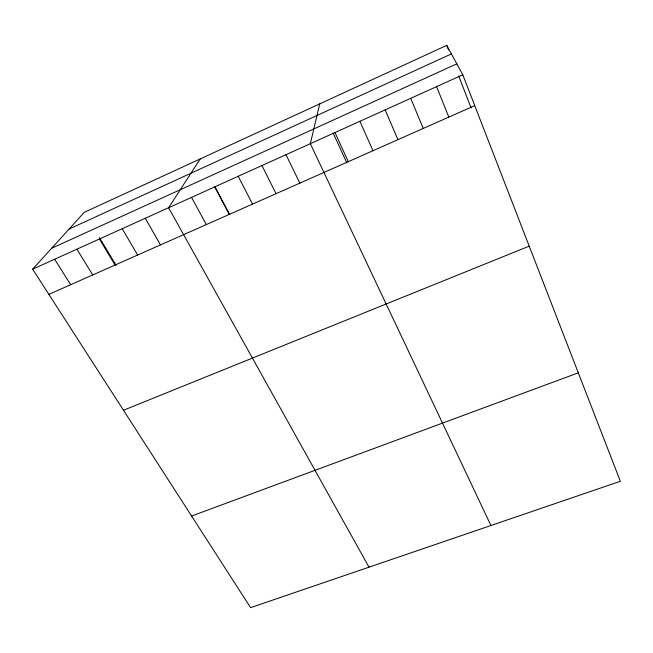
<?xml version="1.0" encoding="UTF-8"?>
<svg xmlns="http://www.w3.org/2000/svg" width="653" height="653" viewBox="0 0 653 653"><rect width="100%" height="100%" fill="white"/><g stroke="black" fill="none" stroke-linecap="round" stroke-linejoin="round"><path stroke-width="0.98" d="M319.717 103.876L310.338 143.693L490.934 525.51M200.21 158.932L168.605 207.736L369.018 567.179M32.65 269.175L84.253 212.347L446.75 45.351L462.797 74.793L620.35 481.285L250.581 607.649L32.65 269.175L462.797 74.793M69.079 229.064L451.411 53.905M51.636 248.262L456.831 63.839M48.877 294.372L474.739 105.615M123.482 410.247L529.208 246.14M191.59 516.033L578.313 372.822M54.648 259.233L70.679 284.708M76.899 249.177L92.742 274.929M99.501 237.733L115.981 265.183M99.419 238.998L115.059 265.036M122.201 228.705L137.644 255.029M145.268 218.282L160.491 244.899M191.533 197.377L206.324 224.591M214.731 186.897L229.293 214.404M214.886 186.668L229.546 214.364M238.198 176.286L252.54 204.103M261.959 165.552L276.056 193.68M285.998 154.688L299.858 183.126M333.12 133.016L346.882 162.956M334.973 132.559L348.318 161.65M359.909 121.295L372.985 150.712M385.148 109.884L397.963 139.644M410.713 98.334L423.242 128.437M436.588 86.637L448.831 117.099M446.75 45.351L448.562 49.995M458.708 76.042L471.131 107.908"/></g></svg>
